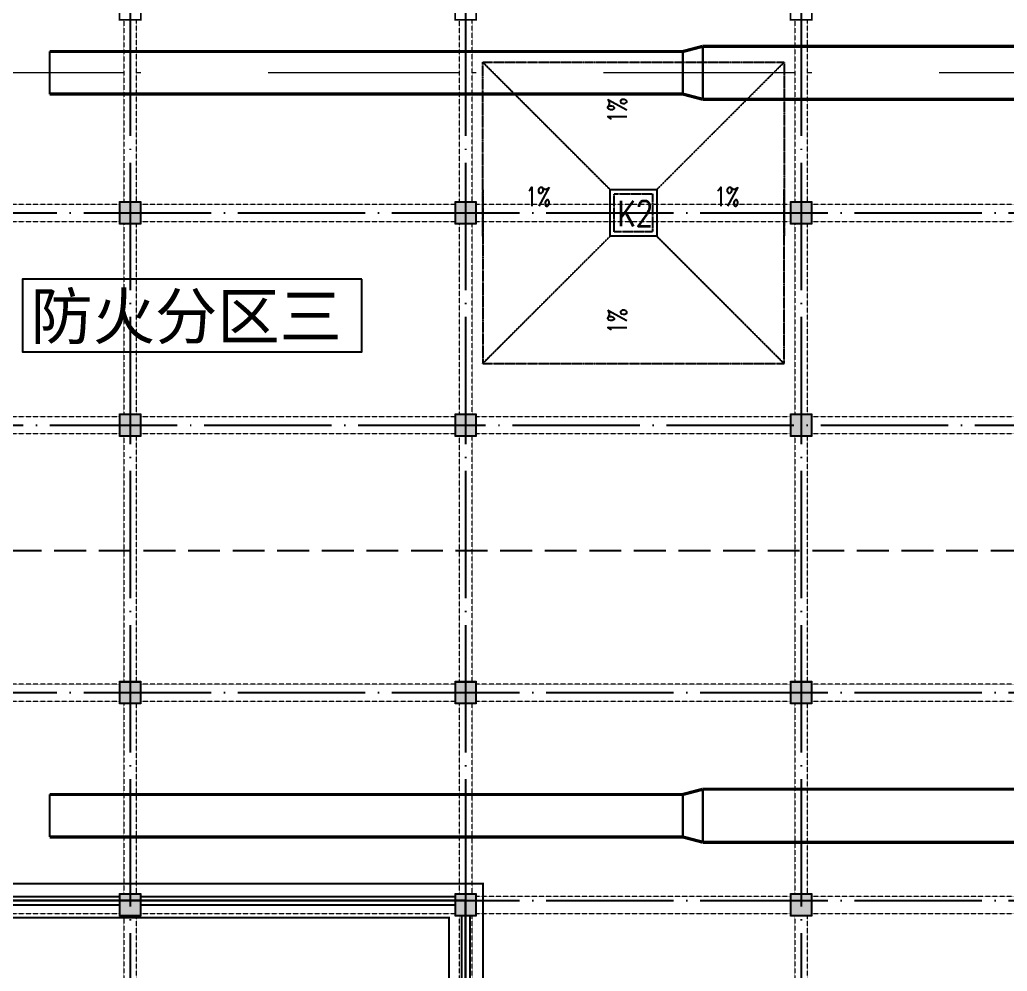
# Model space of a CAD drawing. Extents: x 290727 to 13733020, y 1731457 to 3643100.
# Drawn here: x 613512 to 636766, y 2172916 to 2195330 of the extents above; entities that cross this region are included whole.
import ezdxf

# ---------------------------------------------------------------- set-up
doc = ezdxf.new("R2010")
doc.units = 0
doc.header["$LTSCALE"] = 10
for name, pattern in [('DASH', [0.35, 0.25, -0.1]), ('DASHED', [0.75, 0.5, -0.25]), ('DOTE', [2.42, 2, -0.2, 0.02, -0.2]), ('虚线', [750, 450, -300])]:
    doc.linetypes.add(name, pattern=pattern)
doc.layers.get('0').update_dxf_attribs({"linetype": 'CONTINUOUS'})
for name, color, linetype in [('-A-车行道路', 8, 'CONTINUOUS'), ('BEAM_DASH', 144, 'DASHED'), ('COLU', 2, 'CONTINUOUS'), ('COLUMN', 9, 'CONTINUOUS'), ('DOTE', 8, 'DOTE'), ('DUCT-排烟管', 2, 'CONTINUOUS'), ('DUCT-排烟管端线', 4, 'CONTINUOUS'), ('PUB_HATCH', 8, 'CONTINUOUS'), ('PUB_TEXT', 7, 'CONTINUOUS'), ('WALL', 255, 'CONTINUOUS'), ('作业图', 4, 'CONTINUOUS'), ('文字', 4, 'CONTINUOUS'), ('防火分区示意线', 4, 'CONTINUOUS'), ('防火分区线', 7, 'CONTINUOUS'), ('防火分区面积', 7, 'CONTINUOUS'), ('集水坑', 181, 'DASH')]:
    doc.layers.add(name, color=color, linetype=linetype)
doc.layers.add('板加腋边线', color=253, linetype='虚线', lineweight=18)
doc.layers.get('0').off()
doc.styles.add('-黑体', font='simhei.ttf')
doc.styles.add('_HZTXT', font='simplex.shx', dxfattribs={"width": 0.8, "bigfont": 'HZTXT.shx'})
doc.styles.add('_TCH_DIM', font='SIMPLEX', dxfattribs={"bigfont": 'GBCBIG'})

# ---------------------------------------------------------------- blocks, each defined once
blk = doc.blocks.new('A$C55C93FC2')
at = {"layer": 'DOTE', "linetype": 'DOTE', "ltscale": 150}
for p, q in [((131184.1, 127235.5), (131184.1, 12200)), ((139084.1, 127235.5), (139084.1, 12200)), ((146984.1, 127235.5), (146984.1, 12200)), ((10299.5, 64342.4), (154860.5, 64342.4)), ((103884.1, 59342.4), (162348.6, 59342.4)), ((10299.5, 53042.4), (252290.8, 53042.4)), ((10299.5, 48142.4), (252290.8, 48142.4))]:
    blk.add_line(p, q, dxfattribs=at)
blk = doc.blocks.new('A$C47EE32D5')
at = {"layer": '集水坑'}
for p, q in [((0, 7100), (3000, 4100)), ((4100, 4100), (7100, 7100)), ((0, 0), (3000, 3000)), ((4100, 3000), (7100, 0))]:
    blk.add_line(p, q, dxfattribs=at)
for points in [[(0, 3000), (0, 7100), (7100, 7100), (7100, 3000)], [(0, 4100), (0, 0), (7100, 0), (7100, 4100)]]:
    blk.add_lwpolyline(points, dxfattribs=at)
at = {"layer": '集水坑', "linetype": 'ByBlock'}
blk.add_lwpolyline([(3000, 4100), (4100, 4100), (4100, 3000), (3000, 3000)], close=True, dxfattribs=at)
at = {"layer": '集水坑', "linetype": 'DASH'}
blk.add_lwpolyline([(3100, 4000), (4000, 4000), (4000, 3100), (3100, 3100)], close=True, dxfattribs=at)
at = {"layer": 'PUB_TEXT', "style": '_TCH_DIM', "width": 0.705882}
for p in [(3392, 5669), (3392, 703)]:
    blk.add_text('1%%%', height=446.2, rotation=90, dxfattribs=at).set_placement(p)
for p in [(1012, 3708), (5456, 3708)]:
    blk.add_text('1%%%', height=446.2, dxfattribs=at).set_placement(p)
at = {"layer": '集水坑', "style": '_HZTXT', "width": 0.8}
blk.add_text('K2', height=600, dxfattribs=at).set_placement((3170, 3237))
blk = doc.blocks.new('_FZH')
blk.add_lwpolyline([(-0.5, -0.5), (0.5, -0.5), (0.5, 0.5), (-0.5, 0.5)], close=True)
at = {"layer": 'PUB_HATCH'}
blk.add_solid([(-0.5, -0.5), (0.5, -0.5), (-0.5, 0.5), (0.5, 0.5)], dxfattribs=at)
blk = doc.blocks.new('车库建筑作业图')
at = {"layer": '-A-车行道路', "linetype": 'DASH', "ltscale": 300}
blk.add_lwpolyline([(609076, 2182830), (643262, 2182830)], dxfattribs=at)
at = {"layer": 'WALL', "linetype": 'Continuous'}
for p, q in [((608462, 2174680), (615862, 2174680)), ((616362, 2174680), (623762, 2174680)), ((608212, 2174480), (615862, 2174480)), ((616362, 2174480), (623762, 2174480)), ((623912, 2174230), (623912, 2169880)), ((624112, 2174230), (624112, 2169880))]:
    blk.add_line(p, q, dxfattribs=at)
at = {"layer": '防火分区示意线', "color": 2, "linetype": 'DASH', "ltscale": 300, "const_width": 50}
blk.add_lwpolyline([(612069, 2152680), (616969, 2152680), (616969, 2154680), (616969, 2155866), (616969, 2158580), (623619, 2158580), (623619, 2174180), (607819, 2174180)], dxfattribs=at)
at = {"layer": '防火分区示意线', "color": 3, "linetype": 'DASH', "ltscale": 300, "const_width": 50}
blk.add_lwpolyline([(608619, 2174980), (624419, 2174980), (624419, 2157780), (617769, 2157780), (617769, 2155380), (622869, 2155380), (622869, 2152680), (630969, 2152680), (633969, 2152680), (638469, 2152680), (638469, 2155080), (644069, 2155080), (644069, 2152780), (647619, 2152780), (647619, 2158480), (695169, 2158480)], dxfattribs=at)
at = {"layer": '防火分区线', "linetype": 'Continuous', "flags": 128}
for points in [[(612462, 2152280), (617362, 2152280), (617362, 2154680), (617363, 2155866), (617363, 2158180), (624012, 2158180), (624012, 2174580), (608212, 2174580)], [(608212, 2174580), (624012, 2174580), (624012, 2158180), (617363, 2158180), (617363, 2154680), (622162, 2154680), (622162, 2154680), (622162, 2152280), (630962, 2152280), (633962, 2152280), (638862, 2152280), (638862, 2154680), (643662, 2154680), (643662, 2152380), (648012, 2152380), (648012, 2158080), (695162, 2158080)]]:
    blk.add_lwpolyline(points, dxfattribs=at)
at = {"layer": '防火分区面积', "color": 3, "elevation": -2}
blk.add_lwpolyline([(621567, 2189217), (613579, 2189217), (613579, 2187508), (621567, 2187508)], close=True, dxfattribs=at)
blk.add_blockref('A$C47EE32D5', (624413, 2187230))
at = {"layer": 'COLUMN', "linetype": 'Continuous', "xscale": 500, "yscale": 500, "zscale": 500, "rotation": 270}
for p in [(616112, 2190780), (624012, 2190780), (631912, 2190780), (616112, 2185780), (624012, 2185780), (631912, 2185780), (616112, 2179480), (624012, 2179480), (631912, 2179480), (616112, 2174480), (624012, 2174480), (631912, 2174480)]:
    blk.add_blockref('_FZH', p, dxfattribs=at)
at = {"layer": '文字', "linetype": 'Continuous'}
blk.add_blockref('A$C55C93FC2', (484928, 2126437), dxfattribs=at)
at = {"layer": '防火分区面积', "style": '-黑体'}
blk.add_text('防火分区三', height=1075.4, rotation=0, dxfattribs=at).set_placement((613763, 2187808, -2))
blk = doc.blocks.new('A$C7FBF512A')
at = {"layer": 'DUCT-排烟管', "color": 0, "linetype": 'Continuous', "const_width": 75}
for points in [[(123550, -71849), (108640, -71849)], [(124025, -71724), (123550, -71849)], [(147137, -71724), (124025, -71724)], [(108640, -72849), (123550, -72849)], [(124025, -72974), (123550, -72849)], [(124025, -72974), (147137, -72974)], [(124025, -89224), (123550, -89349)], [(138314, -89224), (124025, -89224)], [(123550, -89349), (108640, -89349)], [(108640, -90349), (123550, -90349)], [(124025, -90474), (123550, -90349)], [(124025, -90474), (138314, -90474)]]:
    blk.add_lwpolyline(points, dxfattribs=at)
at = {"layer": 'DUCT-排烟管端线', "color": 0, "linetype": 'Continuous'}
for p, q in [((108640, -71849), (108640, -72849)), ((123550, -72849), (123550, -71849)), ((123550, -71849), (123550, -72849)), ((124025, -71724), (124025, -72974)), ((124025, -72974), (124025, -71724)), ((124025, -90474), (124025, -89224)), ((124025, -89224), (124025, -90474)), ((108640, -89349), (108640, -90349)), ((123550, -90349), (123550, -89349)), ((123550, -89349), (123550, -90349))]:
    blk.add_line(p, q, dxfattribs=at)
blk = doc.blocks.new('梁图-10.22')
at = {"layer": 'BEAM_DASH', "color": 0, "lineweight": 18}
for p, q in [((-1494774, 239558), (-1494774, 235258)), ((-1494474, 235258), (-1494474, 239558)), ((-1486874, 239558), (-1486874, 235258)), ((-1486574, 235258), (-1486574, 239558)), ((-1478974, 239558), (-1478974, 235258)), ((-1478674, 235258), (-1478674, 239558)), ((-1494874, 235208), (-1502274, 235208)), ((-1486974, 235208), (-1494374, 235208)), ((-1479074, 235208), (-1486474, 235208)), ((-1471174, 235208), (-1478574, 235208)), ((-1502274, 234808), (-1494874, 234808)), ((-1494774, 234758), (-1494774, 230258)), ((-1494474, 230258), (-1494474, 234758)), ((-1494374, 234808), (-1486974, 234808)), ((-1486874, 234758), (-1486874, 230258)), ((-1486574, 230258), (-1486574, 234758)), ((-1486474, 234808), (-1479074, 234808)), ((-1478974, 234758), (-1478974, 230258)), ((-1478674, 230258), (-1478674, 234758)), ((-1478574, 234808), (-1471174, 234808)), ((-1494874, 230208), (-1502274, 230208)), ((-1486974, 230208), (-1494374, 230208)), ((-1479074, 230208), (-1486474, 230208)), ((-1471174, 230208), (-1478574, 230208)), ((-1502274, 229808), (-1494874, 229808)), ((-1494774, 229758), (-1494774, 223958)), ((-1494474, 223958), (-1494474, 229758)), ((-1494374, 229808), (-1486974, 229808)), ((-1486874, 229758), (-1486874, 223958)), ((-1486574, 223958), (-1486574, 229758)), ((-1486474, 229808), (-1479074, 229808)), ((-1478974, 229758), (-1478974, 223958)), ((-1478674, 223958), (-1478674, 229758)), ((-1478574, 229808), (-1471174, 229808)), ((-1494874, 223908), (-1502274, 223908)), ((-1486974, 223908), (-1494374, 223908)), ((-1479074, 223908), (-1486474, 223908)), ((-1471174, 223908), (-1478574, 223908)), ((-1502274, 223508), (-1494874, 223508)), ((-1494374, 223508), (-1486974, 223508)), ((-1486474, 223508), (-1479074, 223508)), ((-1478574, 223508), (-1471174, 223508)), ((-1494774, 223458), (-1494774, 218958)), ((-1494474, 218958), (-1494474, 223458)), ((-1486874, 223458), (-1486874, 218958)), ((-1486574, 218958), (-1486574, 223458)), ((-1478974, 223458), (-1478974, 218958)), ((-1478674, 218958), (-1478674, 223458)), ((-1494874, 218908), (-1502274, 218908)), ((-1486974, 218908), (-1494374, 218908)), ((-1479074, 218908), (-1486474, 218908)), ((-1471174, 218908), (-1478574, 218908)), ((-1502274, 218508), (-1494874, 218508)), ((-1494774, 218458), (-1494774, 213958)), ((-1494474, 213958), (-1494474, 218458)), ((-1494374, 218508), (-1486974, 218508)), ((-1486874, 218458), (-1486874, 214108)), ((-1486574, 214108), (-1486574, 218458)), ((-1486474, 218508), (-1479074, 218508)), ((-1478974, 218458), (-1478974, 213958)), ((-1478674, 213958), (-1478674, 218458)), ((-1478574, 218508), (-1471174, 218508))]:
    blk.add_line(p, q, dxfattribs=at)
at = {"layer": 'COLU', "color": 0, "const_width": 40}
for points in [[(-1494374, 240058), (-1494874, 240058), (-1494874, 239558), (-1494374, 239558)], [(-1486474, 240058), (-1486974, 240058), (-1486974, 239558), (-1486474, 239558)], [(-1478574, 240058), (-1479074, 240058), (-1479074, 239558), (-1478574, 239558)], [(-1494374, 235258), (-1494874, 235258), (-1494874, 234758), (-1494374, 234758)], [(-1486474, 235258), (-1486974, 235258), (-1486974, 234758), (-1486474, 234758)], [(-1478574, 235258), (-1479074, 235258), (-1479074, 234758), (-1478574, 234758)], [(-1494374, 230258), (-1494874, 230258), (-1494874, 229758), (-1494374, 229758)], [(-1486474, 230258), (-1486974, 230258), (-1486974, 229758), (-1486474, 229758)], [(-1478574, 230258), (-1479074, 230258), (-1479074, 229758), (-1478574, 229758)], [(-1494374, 223958), (-1494874, 223958), (-1494874, 223458), (-1494374, 223458)], [(-1486474, 223958), (-1486974, 223958), (-1486974, 223458), (-1486474, 223458)], [(-1478574, 223958), (-1479074, 223958), (-1479074, 223458), (-1478574, 223458)], [(-1494374, 218958), (-1494874, 218958), (-1494874, 218458), (-1494374, 218458)], [(-1486474, 218958), (-1486974, 218958), (-1486974, 218458), (-1486474, 218458)], [(-1478574, 218958), (-1479074, 218958), (-1479074, 218458), (-1478574, 218458)]]:
    blk.add_lwpolyline(points, close=True, dxfattribs=at)
at = {"layer": '板加腋边线', "color": 0, "lineweight": 18}
for p, q in [((-1494774, 238308), (-1502374, 238308)), ((-1486874, 238308), (-1494474, 238308)), ((-1478974, 238308), (-1486574, 238308)), ((-1471074, 238308), (-1478674, 238308))]:
    blk.add_line(p, q, dxfattribs=at)

msp = doc.modelspace()

# ---------------------------------------------------------------- block references
at = {"layer": '作业图', "color": 8, "linetype": 'ByBlock', "extrusion": (8.37508e-20, 6.90696e-07, 1)}
msp.add_blockref('梁图-10.22', (2110736, 1955772, 0), dxfattribs=at)
at = {"layer": '作业图', "linetype": 'Continuous'}
msp.add_blockref('车库建筑作业图', (0, 0), dxfattribs=at)
at = {"layer": '文字', "color": 8}
msp.add_blockref('A$C7FBF512A', (505574, 2266429), dxfattribs=at)

doc.saveas('drawing.dxf')
